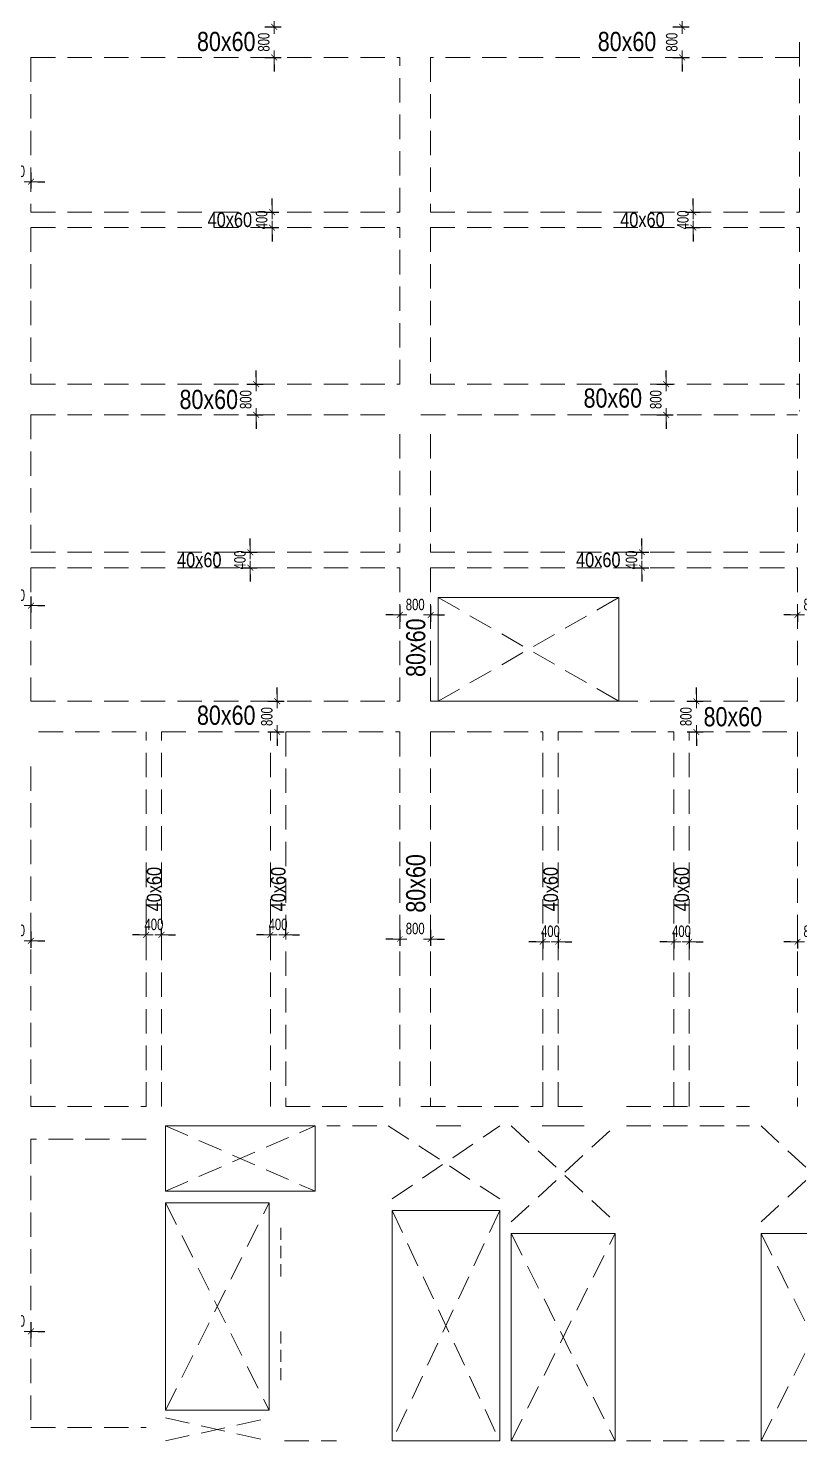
# Model space of a CAD drawing. Header units: millimetres. Extents: x 40 to 217000, y 40 to 90716.
# Drawn here: x 140685 to 160753, y 19350 to 56357 of the extents above; entities that cross this region are included whole.
import ezdxf
from ezdxf.enums import TextEntityAlignment as Align

# ---------------------------------------------------------------- set-up
doc = ezdxf.new("R2010")
doc.units = ezdxf.units.MM
doc.header["$MEASUREMENT"] = 0
doc.header["$PDMODE"] = 1
doc.linetypes.add('DASHED2', pattern=[9.525, 6.35, -3.175])
doc.linetypes.add('HIDDEN2', pattern=[4.7625, 3.175, -1.5875])
doc.layers.get('Defpoints').update_dxf_attribs({"lineweight": 9})
doc.layers.add('Kich thuoc dam diml', color=230, linetype='Continuous', plot=False)
doc.layers.add('NDC. KT Dam', color=42, linetype='Continuous')
for name, color, linetype, lineweight in [('NDC_S_BEAM', 3, 'HIDDEN2', 20), ('NDC_S_DIM', 1, 'Continuous', 15), ('NDC_S_OPENING', 9, 'DASHED2', 13), ('NDC_S_SLAB', 2, 'Continuous', 20)]:
    doc.layers.add(name, color=color, linetype=linetype, lineweight=lineweight)
doc.styles.add('ARIAL', font='arial.ttf', dxfattribs={"width": 0.8})
doc.styles.add('NDC_DIM', font='', dxfattribs={"width": 0.75})
doc.styles.get('NDC_DIM').set_extended_font_data('Dotum')
doc.dimstyles.new('NDC_dim_100', dxfattribs={"dimscale": 120, "dimtxt": 2.5, "dimasz": 1.5, "dimexe": 1.5, "dimexo": 2.5, "dimgap": 1, "dimtad": 1, "dimdec": 0, "dimzin": 0, "dimdsep": 46, "dimtxsty": 'NDC_DIM', "dimblk": 'DIMMARK', "dimcen": 0.09, "dimdle": 1.2, "dimclrd": 1, "dimclre": 1, "dimclrt": 3, "dimadec": 0, "dimazin": 0, "dimtfac": 1, "dimtdec": 0, "dimtix": 1, "dimtofl": 0, "dimtmove": 0, "dimatfit": 3, "dimfxl": 0, "dimtolj": 1, "dimtzin": 0, "dimarcsym": 0})

# ---------------------------------------------------------------- blocks, each defined once
blk = doc.blocks.new('DIMMARK')
at = {"layer": 'NDC_S_DIM', "color": 1}
blk.add_line((-1.5, 0), (1, 0), dxfattribs=at)
at = {"layer": 'NDC_S_DIM', "color": 2, "const_width": 0.1}
blk.add_lwpolyline([(-0.42, -0.42), (0.42, 0.42)], dxfattribs=at)
blk = doc.blocks.new('*D1630')
at = {"layer": 'Defpoints', "color": 0, "transparency": 16777216}
for p in [(146449, 38850), (147159, 38850), (146449, 38050)]:
    blk.add_point(p, dxfattribs=at)
at = {"layer": 'Kich thuoc dam diml', "color": 1, "lineweight": -2, "transparency": 16777216}
for p, q in [((147159, 39030), (147159, 39210)), ((146919, 38850), (147339, 38850)), ((146919, 38050), (147339, 38050)), ((147159, 37870), (147159, 37690))]:
    blk.add_line(p, q, dxfattribs=at)
at = {"layer": 'Kich thuoc dam diml', "color": 1, "lineweight": -2, "transparency": 16777216, "xscale": 180, "yscale": 180, "zscale": 180}
for p, rotation in [((147159, 38850), 270), ((147159, 38050), 90)]:
    blk.add_blockref('DIMMARK', p, dxfattribs=dict(at, rotation=rotation))
at = {"layer": 'Kich thuoc dam diml', "color": 3, "transparency": 16777216, "insert": (146889, 38450), "char_height": 300, "attachment_point": 5, "rotation": 90, "style": 'NDC_DIM'}
blk.add_mtext('\\A1;800', dxfattribs=at)
blk = doc.blocks.new('*D1631')
at = {"layer": 'Defpoints', "color": 0, "transparency": 16777216}
for p in [(157357, 38850), (158067, 38850), (157357, 38050)]:
    blk.add_point(p, dxfattribs=at)
at = {"layer": 'Kich thuoc dam diml', "color": 1, "lineweight": -2, "transparency": 16777216}
for p, q in [((158067, 39030), (158067, 39210)), ((157827, 38850), (158247, 38850)), ((157827, 38050), (158247, 38050)), ((158067, 37870), (158067, 37690))]:
    blk.add_line(p, q, dxfattribs=at)
at = {"layer": 'Kich thuoc dam diml', "color": 1, "lineweight": -2, "transparency": 16777216, "xscale": 180, "yscale": 180, "zscale": 180}
for p, rotation in [((158067, 38850), 270), ((158067, 38050), 90)]:
    blk.add_blockref('DIMMARK', p, dxfattribs=dict(at, rotation=rotation))
at = {"layer": 'Kich thuoc dam diml', "color": 3, "transparency": 16777216, "insert": (157797, 38450), "char_height": 300, "attachment_point": 5, "rotation": 90, "style": 'NDC_DIM'}
blk.add_mtext('\\A1;800', dxfattribs=at)
blk = doc.blocks.new('*D1647')
at = {"layer": 'Defpoints', "color": 0, "transparency": 16777216}
for p in [(145692, 47100), (146610, 47100), (145692, 46300)]:
    blk.add_point(p, dxfattribs=at)
at = {"layer": 'Kich thuoc dam diml', "color": 1, "lineweight": -2, "transparency": 16777216}
for p, q in [((146610, 47280), (146610, 47460)), ((146370, 47100), (146790, 47100)), ((146370, 46300), (146790, 46300)), ((146610, 46120), (146610, 45940))]:
    blk.add_line(p, q, dxfattribs=at)
at = {"layer": 'Kich thuoc dam diml', "color": 1, "lineweight": -2, "transparency": 16777216, "xscale": 180, "yscale": 180, "zscale": 180}
for p, rotation in [((146610, 47100), 270), ((146610, 46300), 90)]:
    blk.add_blockref('DIMMARK', p, dxfattribs=dict(at, rotation=rotation))
at = {"layer": 'Kich thuoc dam diml', "color": 3, "transparency": 16777216, "insert": (146340, 46700), "char_height": 300, "attachment_point": 5, "rotation": 90, "style": 'NDC_DIM'}
blk.add_mtext('\\A1;800', dxfattribs=at)
blk = doc.blocks.new('*D1648')
at = {"layer": 'Defpoints', "color": 0, "transparency": 16777216}
for p in [(156364, 47100), (157282, 47100), (156364, 46300), (128673, 19600), (129913, 19600), (129030, 18800)]:
    blk.add_point(p, dxfattribs=at)
at = {"layer": 'Kich thuoc dam diml', "color": 1, "lineweight": -2, "transparency": 16777216}
for p, q in [((157282, 47280), (157282, 47460)), ((157042, 47100), (157462, 47100)), ((157042, 46300), (157462, 46300)), ((157282, 46120), (157282, 45940)), ((129913, 19780), (129913, 19960)), ((129673, 19600), (130093, 19600)), ((129673, 18800), (130093, 18800)), ((129913, 18620), (129913, 18440))]:
    blk.add_line(p, q, dxfattribs=at)
at = {"layer": 'Kich thuoc dam diml', "color": 1, "lineweight": -2, "transparency": 16777216, "xscale": 180, "yscale": 180, "zscale": 180}
for p, rotation in [((157282, 47100), 270), ((157282, 46300), 90), ((129913, 19600), 270), ((129913, 18800), 90)]:
    blk.add_blockref('DIMMARK', p, dxfattribs=dict(at, rotation=rotation))
at = {"layer": 'Kich thuoc dam diml', "color": 3, "transparency": 16777216, "char_height": 300, "attachment_point": 5, "rotation": 90, "style": 'NDC_DIM'}
for insert in [(157012, 46700), (129643, 19200)]:
    blk.add_mtext('\\A1;800', dxfattribs=dict(at, insert=insert))
blk = doc.blocks.new('*D1657')
at = {"layer": 'Defpoints', "color": 0, "transparency": 16777216}
for p in [(146251, 56400), (147081, 56400), (146251, 55600)]:
    blk.add_point(p, dxfattribs=at)
at = {"layer": 'Kich thuoc dam diml', "color": 1, "lineweight": -2, "transparency": 16777216}
for p, q in [((147081, 56580), (147081, 56760)), ((146841, 56400), (147261, 56400)), ((146841, 55600), (147261, 55600)), ((147081, 55420), (147081, 55240))]:
    blk.add_line(p, q, dxfattribs=at)
at = {"layer": 'Kich thuoc dam diml', "color": 1, "lineweight": -2, "transparency": 16777216, "xscale": 180, "yscale": 180, "zscale": 180}
for p, rotation in [((147081, 56400), 270), ((147081, 55600), 90)]:
    blk.add_blockref('DIMMARK', p, dxfattribs=dict(at, rotation=rotation))
at = {"layer": 'Kich thuoc dam diml', "color": 3, "transparency": 16777216, "insert": (146811, 56000), "char_height": 300, "attachment_point": 5, "rotation": 90, "style": 'NDC_DIM'}
blk.add_mtext('\\A1;800', dxfattribs=at)
blk = doc.blocks.new('*D1658')
at = {"layer": 'Defpoints', "color": 0, "transparency": 16777216}
for p in [(156868, 56400), (157698, 56400), (156868, 55600)]:
    blk.add_point(p, dxfattribs=at)
at = {"layer": 'Kich thuoc dam diml', "color": 1, "lineweight": -2, "transparency": 16777216}
for p, q in [((157698, 56580), (157698, 56760)), ((157458, 56400), (157878, 56400)), ((157458, 55600), (157878, 55600)), ((157698, 55420), (157698, 55240))]:
    blk.add_line(p, q, dxfattribs=at)
at = {"layer": 'Kich thuoc dam diml', "color": 1, "lineweight": -2, "transparency": 16777216, "xscale": 180, "yscale": 180, "zscale": 180}
for p, rotation in [((157698, 56400), 270), ((157698, 55600), 90)]:
    blk.add_blockref('DIMMARK', p, dxfattribs=dict(at, rotation=rotation))
at = {"layer": 'Kich thuoc dam diml', "color": 3, "transparency": 16777216, "insert": (157428, 56000), "char_height": 300, "attachment_point": 5, "rotation": 90, "style": 'NDC_DIM'}
blk.add_mtext('\\A1;800', dxfattribs=at)
blk = doc.blocks.new('*D1661')
at = {"layer": 'Defpoints', "color": 0, "transparency": 16777216}
for p in [(146518, 51575), (147025, 51575), (146518, 51175)]:
    blk.add_point(p, dxfattribs=at)
at = {"layer": 'Kich thuoc dam diml', "color": 1, "lineweight": -2, "transparency": 16777216}
for p, q in [((147025, 51755), (147025, 51935)), ((146818, 51575), (147205, 51575)), ((146818, 51175), (147205, 51175)), ((147025, 50995), (147025, 50815))]:
    blk.add_line(p, q, dxfattribs=at)
at = {"layer": 'Kich thuoc dam diml', "color": 1, "lineweight": -2, "transparency": 16777216, "xscale": 180, "yscale": 180, "zscale": 180}
for p, rotation in [((147025, 51575), 270), ((147025, 51175), 90)]:
    blk.add_blockref('DIMMARK', p, dxfattribs=dict(at, rotation=rotation))
at = {"layer": 'Kich thuoc dam diml', "color": 3, "transparency": 16777216, "insert": (146755, 51375), "char_height": 300, "attachment_point": 5, "rotation": 90, "style": 'NDC_DIM'}
blk.add_mtext('\\A1;400', dxfattribs=at)
blk = doc.blocks.new('*D1662')
at = {"layer": 'Defpoints', "color": 0, "transparency": 16777216}
for p in [(157481, 51575), (157988, 51575), (157481, 51175)]:
    blk.add_point(p, dxfattribs=at)
at = {"layer": 'Kich thuoc dam diml', "color": 1, "lineweight": -2, "transparency": 16777216}
for p, q in [((157988, 51755), (157988, 51935)), ((157781, 51575), (158168, 51575)), ((157781, 51175), (158168, 51175)), ((157988, 50995), (157988, 50815))]:
    blk.add_line(p, q, dxfattribs=at)
at = {"layer": 'Kich thuoc dam diml', "color": 1, "lineweight": -2, "transparency": 16777216, "xscale": 180, "yscale": 180, "zscale": 180}
for p, rotation in [((157988, 51575), 270), ((157988, 51175), 90)]:
    blk.add_blockref('DIMMARK', p, dxfattribs=dict(at, rotation=rotation))
at = {"layer": 'Kich thuoc dam diml', "color": 3, "transparency": 16777216, "insert": (157718, 51375), "char_height": 300, "attachment_point": 5, "rotation": 90, "style": 'NDC_DIM'}
blk.add_mtext('\\A1;400', dxfattribs=at)
blk = doc.blocks.new('*D1271')
at = {"layer": 'Defpoints', "color": 0, "transparency": 16777216}
for p in [(139950, 23203), (140750, 23203), (140750, 22451)]:
    blk.add_point(p, dxfattribs=at)
at = {"layer": 'Kich thuoc dam diml', "color": 1, "lineweight": -2, "transparency": 16777216}
for p, q in [((139950, 22691), (139950, 22271)), ((140750, 22691), (140750, 22271)), ((139770, 22451), (139590, 22451)), ((140930, 22451), (141110, 22451))]:
    blk.add_line(p, q, dxfattribs=at)
at = {"layer": 'Kich thuoc dam diml', "color": 1, "lineweight": -2, "transparency": 16777216, "xscale": 180, "yscale": 180, "zscale": 180}
blk.add_blockref('DIMMARK', (139950, 22451), dxfattribs=at)
at = {"layer": 'Kich thuoc dam diml', "color": 1, "lineweight": -2, "transparency": 16777216, "xscale": 180, "yscale": 180, "zscale": 180, "rotation": 180}
blk.add_blockref('DIMMARK', (140750, 22451), dxfattribs=at)
at = {"layer": 'Kich thuoc dam diml', "color": 3, "transparency": 16777216, "insert": (140350, 22721), "char_height": 300, "attachment_point": 5, "style": 'NDC_DIM'}
blk.add_mtext('\\A1;800', dxfattribs=at)
blk = doc.blocks.new('*D1272')
at = {"layer": 'Defpoints', "color": 0, "transparency": 16777216}
for p in [(139950, 33367), (140750, 33367), (140750, 32615)]:
    blk.add_point(p, dxfattribs=at)
at = {"layer": 'Kich thuoc dam diml', "color": 1, "lineweight": -2, "transparency": 16777216}
for p, q in [((139770, 32615), (139590, 32615)), ((139950, 32855), (139950, 32435)), ((140750, 32855), (140750, 32435)), ((140930, 32615), (141110, 32615))]:
    blk.add_line(p, q, dxfattribs=at)
at = {"layer": 'Kich thuoc dam diml', "color": 1, "lineweight": -2, "transparency": 16777216, "xscale": 180, "yscale": 180, "zscale": 180}
blk.add_blockref('DIMMARK', (139950, 32615), dxfattribs=at)
at = {"layer": 'Kich thuoc dam diml', "color": 1, "lineweight": -2, "transparency": 16777216, "xscale": 180, "yscale": 180, "zscale": 180, "rotation": 180}
blk.add_blockref('DIMMARK', (140750, 32615), dxfattribs=at)
at = {"layer": 'Kich thuoc dam diml', "color": 3, "transparency": 16777216, "insert": (140350, 32885), "char_height": 300, "attachment_point": 5, "style": 'NDC_DIM'}
blk.add_mtext('\\A1;800', dxfattribs=at)
blk = doc.blocks.new('*D1273')
at = {"layer": 'Defpoints', "color": 0, "transparency": 16777216}
for p in [(139950, 42090), (140750, 42090), (140750, 41338)]:
    blk.add_point(p, dxfattribs=at)
at = {"layer": 'Kich thuoc dam diml', "color": 1, "lineweight": -2, "transparency": 16777216}
for p, q in [((139950, 41578), (139950, 41158)), ((140750, 41578), (140750, 41158)), ((139770, 41338), (139590, 41338)), ((140930, 41338), (141110, 41338))]:
    blk.add_line(p, q, dxfattribs=at)
at = {"layer": 'Kich thuoc dam diml', "color": 1, "lineweight": -2, "transparency": 16777216, "xscale": 180, "yscale": 180, "zscale": 180}
blk.add_blockref('DIMMARK', (139950, 41338), dxfattribs=at)
at = {"layer": 'Kich thuoc dam diml', "color": 1, "lineweight": -2, "transparency": 16777216, "xscale": 180, "yscale": 180, "zscale": 180, "rotation": 180}
blk.add_blockref('DIMMARK', (140750, 41338), dxfattribs=at)
at = {"layer": 'Kich thuoc dam diml', "color": 3, "transparency": 16777216, "insert": (140350, 41608), "char_height": 300, "attachment_point": 5, "style": 'NDC_DIM'}
blk.add_mtext('\\A1;800', dxfattribs=at)
blk = doc.blocks.new('*D1283')
at = {"layer": 'Defpoints', "color": 0, "transparency": 16777216}
for p in [(139950, 53121), (140750, 53121), (140750, 52369)]:
    blk.add_point(p, dxfattribs=at)
at = {"layer": 'Kich thuoc dam diml', "color": 1, "lineweight": -2, "transparency": 16777216}
for p, q in [((139950, 52609), (139950, 52189)), ((140750, 52609), (140750, 52189)), ((139770, 52369), (139590, 52369)), ((140930, 52369), (141110, 52369))]:
    blk.add_line(p, q, dxfattribs=at)
at = {"layer": 'Kich thuoc dam diml', "color": 1, "lineweight": -2, "transparency": 16777216, "xscale": 180, "yscale": 180, "zscale": 180}
blk.add_blockref('DIMMARK', (139950, 52369), dxfattribs=at)
at = {"layer": 'Kich thuoc dam diml', "color": 1, "lineweight": -2, "transparency": 16777216, "xscale": 180, "yscale": 180, "zscale": 180, "rotation": 180}
blk.add_blockref('DIMMARK', (140750, 52369), dxfattribs=at)
at = {"layer": 'Kich thuoc dam diml', "color": 3, "transparency": 16777216, "insert": (140350, 52639), "char_height": 300, "attachment_point": 5, "style": 'NDC_DIM'}
blk.add_mtext('\\A1;800', dxfattribs=at)
blk = doc.blocks.new('*D1288')
at = {"layer": 'Defpoints', "color": 0, "transparency": 16777216}
for p in [(144150, 32770), (143750, 32513), (144150, 32513)]:
    blk.add_point(p, dxfattribs=at)
at = {"layer": 'Kich thuoc dam diml', "color": 1, "lineweight": -2, "transparency": 16777216}
for p, q in [((143750, 32770), (143750, 32950)), ((144150, 32770), (144150, 32950)), ((143570, 32770), (143390, 32770)), ((144330, 32770), (144510, 32770))]:
    blk.add_line(p, q, dxfattribs=at)
at = {"layer": 'Kich thuoc dam diml', "color": 1, "lineweight": -2, "transparency": 16777216, "xscale": 180, "yscale": 180, "zscale": 180}
blk.add_blockref('DIMMARK', (143750, 32770), dxfattribs=at)
at = {"layer": 'Kich thuoc dam diml', "color": 1, "lineweight": -2, "transparency": 16777216, "xscale": 180, "yscale": 180, "zscale": 180, "rotation": 180}
blk.add_blockref('DIMMARK', (144150, 32770), dxfattribs=at)
at = {"layer": 'Kich thuoc dam diml', "color": 3, "transparency": 16777216, "insert": (143950, 33040), "char_height": 300, "attachment_point": 5, "style": 'NDC_DIM'}
blk.add_mtext('\\A1;400', dxfattribs=at)
blk = doc.blocks.new('*D1289')
at = {"layer": 'Defpoints', "color": 0, "transparency": 16777216}
for p in [(147380, 32770), (146980, 32513), (147380, 32513)]:
    blk.add_point(p, dxfattribs=at)
at = {"layer": 'Kich thuoc dam diml', "color": 1, "lineweight": -2, "transparency": 16777216}
for p, q in [((146980, 32770), (146980, 32950)), ((147380, 32770), (147380, 32950)), ((146800, 32770), (146620, 32770)), ((147560, 32770), (147740, 32770))]:
    blk.add_line(p, q, dxfattribs=at)
at = {"layer": 'Kich thuoc dam diml', "color": 1, "lineweight": -2, "transparency": 16777216, "xscale": 180, "yscale": 180, "zscale": 180}
blk.add_blockref('DIMMARK', (146980, 32770), dxfattribs=at)
at = {"layer": 'Kich thuoc dam diml', "color": 1, "lineweight": -2, "transparency": 16777216, "xscale": 180, "yscale": 180, "zscale": 180, "rotation": 180}
blk.add_blockref('DIMMARK', (147380, 32770), dxfattribs=at)
at = {"layer": 'Kich thuoc dam diml', "color": 3, "transparency": 16777216, "insert": (147180, 33040), "char_height": 300, "attachment_point": 5, "style": 'NDC_DIM'}
blk.add_mtext('\\A1;400', dxfattribs=at)
blk = doc.blocks.new('*D1274')
at = {"layer": 'Defpoints', "color": 0, "transparency": 16777216}
for p in [(150350, 34169), (151150, 34169), (151150, 32662)]:
    blk.add_point(p, dxfattribs=at)
at = {"layer": 'Kich thuoc dam diml', "color": 1, "lineweight": -2, "transparency": 16777216}
for p, q in [((150170, 32662), (149990, 32662)), ((150350, 32902), (150350, 32482)), ((151150, 32902), (151150, 32482)), ((151330, 32662), (151510, 32662))]:
    blk.add_line(p, q, dxfattribs=at)
at = {"layer": 'Kich thuoc dam diml', "color": 1, "lineweight": -2, "transparency": 16777216, "xscale": 180, "yscale": 180, "zscale": 180}
blk.add_blockref('DIMMARK', (150350, 32662), dxfattribs=at)
at = {"layer": 'Kich thuoc dam diml', "color": 1, "lineweight": -2, "transparency": 16777216, "xscale": 180, "yscale": 180, "zscale": 180, "rotation": 180}
blk.add_blockref('DIMMARK', (151150, 32662), dxfattribs=at)
at = {"layer": 'Kich thuoc dam diml', "color": 3, "transparency": 16777216, "insert": (150750, 32932), "char_height": 300, "attachment_point": 5, "style": 'NDC_DIM'}
blk.add_mtext('\\A1;800', dxfattribs=at)
blk = doc.blocks.new('*D1275')
at = {"layer": 'Defpoints', "color": 0, "transparency": 16777216}
for p in [(150350, 42602), (151150, 42602), (151150, 41095)]:
    blk.add_point(p, dxfattribs=at)
at = {"layer": 'Kich thuoc dam diml', "color": 1, "lineweight": -2, "transparency": 16777216}
for p, q in [((150170, 41095), (149990, 41095)), ((150350, 41335), (150350, 40915)), ((151150, 41335), (151150, 40915)), ((151330, 41095), (151510, 41095))]:
    blk.add_line(p, q, dxfattribs=at)
at = {"layer": 'Kich thuoc dam diml', "color": 1, "lineweight": -2, "transparency": 16777216, "xscale": 180, "yscale": 180, "zscale": 180}
blk.add_blockref('DIMMARK', (150350, 41095), dxfattribs=at)
at = {"layer": 'Kich thuoc dam diml', "color": 1, "lineweight": -2, "transparency": 16777216, "xscale": 180, "yscale": 180, "zscale": 180, "rotation": 180}
blk.add_blockref('DIMMARK', (151150, 41095), dxfattribs=at)
at = {"layer": 'Kich thuoc dam diml', "color": 3, "transparency": 16777216, "insert": (150750, 41365), "char_height": 300, "attachment_point": 5, "style": 'NDC_DIM'}
blk.add_mtext('\\A1;800', dxfattribs=at)
blk = doc.blocks.new('*D1282')
at = {"layer": 'Defpoints', "color": 0, "transparency": 16777216}
for p in [(160700, 41454), (161500, 41454), (161500, 41096)]:
    blk.add_point(p, dxfattribs=at)
at = {"layer": 'Kich thuoc dam diml', "color": 1, "lineweight": -2, "transparency": 16777216}
for p, q in [((160520, 41096), (160340, 41096)), ((160700, 41154), (160700, 40916)), ((161500, 41154), (161500, 40916)), ((161680, 41096), (161860, 41096))]:
    blk.add_line(p, q, dxfattribs=at)
at = {"layer": 'Kich thuoc dam diml', "color": 1, "lineweight": -2, "transparency": 16777216, "xscale": 180, "yscale": 180, "zscale": 180}
blk.add_blockref('DIMMARK', (160700, 41096), dxfattribs=at)
at = {"layer": 'Kich thuoc dam diml', "color": 1, "lineweight": -2, "transparency": 16777216, "xscale": 180, "yscale": 180, "zscale": 180, "rotation": 180}
blk.add_blockref('DIMMARK', (161500, 41096), dxfattribs=at)
at = {"layer": 'Kich thuoc dam diml', "color": 3, "transparency": 16777216, "insert": (161100, 41366), "char_height": 300, "attachment_point": 5, "style": 'NDC_DIM'}
blk.add_mtext('\\A1;800', dxfattribs=at)
blk = doc.blocks.new('*D1292')
at = {"layer": 'Defpoints', "color": 0, "transparency": 16777216}
for p in [(160700, 32950.19486), (161500, 32950.19486), (161500, 32592.00146)]:
    blk.add_point(p, dxfattribs=at)
at = {"layer": 'Kich thuoc dam diml', "color": 1, "lineweight": -2, "transparency": 16777216}
for p, q in [((160520, 32592.00146), (160340, 32592.00146)), ((160700, 32650.19486), (160700, 32412.00146)), ((161500, 32650.19486), (161500, 32412.00146)), ((161680, 32592.00146), (161860, 32592.00146))]:
    blk.add_line(p, q, dxfattribs=at)
at = {"layer": 'Kich thuoc dam diml', "color": 1, "lineweight": -2, "transparency": 16777216, "xscale": 180, "yscale": 180, "zscale": 180}
blk.add_blockref('DIMMARK', (160700, 32592.00146), dxfattribs=at)
at = {"layer": 'Kich thuoc dam diml', "color": 1, "lineweight": -2, "transparency": 16777216, "xscale": 180, "yscale": 180, "zscale": 180, "rotation": 180}
blk.add_blockref('DIMMARK', (161500, 32592.00146), dxfattribs=at)
at = {"layer": 'Kich thuoc dam diml', "color": 3, "transparency": 16777216, "insert": (161100, 32862.00146), "char_height": 300, "attachment_point": 5, "style": 'NDC_DIM'}
blk.add_mtext('\\A1;800', dxfattribs=at)
blk = doc.blocks.new('*D1294')
at = {"layer": 'Defpoints', "color": 0, "transparency": 16777216}
for p in [(145871, 42725), (146459, 42725), (145871, 42325)]:
    blk.add_point(p, dxfattribs=at)
at = {"layer": 'Kich thuoc dam diml', "color": 1, "lineweight": -2, "transparency": 16777216}
for p, q in [((146459, 42905), (146459, 43085)), ((146219, 42725), (146639, 42725)), ((146219, 42325), (146639, 42325)), ((146459, 42145), (146459, 41965))]:
    blk.add_line(p, q, dxfattribs=at)
at = {"layer": 'Kich thuoc dam diml', "color": 1, "lineweight": -2, "transparency": 16777216, "xscale": 180, "yscale": 180, "zscale": 180}
for p, rotation in [((146459, 42725), 270), ((146459, 42325), 90)]:
    blk.add_blockref('DIMMARK', p, dxfattribs=dict(at, rotation=rotation))
at = {"layer": 'Kich thuoc dam diml', "color": 3, "transparency": 16777216, "insert": (146189, 42525), "char_height": 300, "attachment_point": 5, "rotation": 90, "style": 'NDC_DIM'}
blk.add_mtext('\\A1;400', dxfattribs=at)
blk = doc.blocks.new('*D1295')
at = {"layer": 'Defpoints', "color": 0, "transparency": 16777216}
for p in [(156061, 42725), (156649, 42725), (156061, 42325)]:
    blk.add_point(p, dxfattribs=at)
at = {"layer": 'Kich thuoc dam diml', "color": 1, "lineweight": -2, "transparency": 16777216}
for p, q in [((156649, 42905), (156649, 43085)), ((156409, 42725), (156829, 42725)), ((156409, 42325), (156829, 42325)), ((156649, 42145), (156649, 41965))]:
    blk.add_line(p, q, dxfattribs=at)
at = {"layer": 'Kich thuoc dam diml', "color": 1, "lineweight": -2, "transparency": 16777216, "xscale": 180, "yscale": 180, "zscale": 180}
for p, rotation in [((156649, 42725), 270), ((156649, 42325), 90)]:
    blk.add_blockref('DIMMARK', p, dxfattribs=dict(at, rotation=rotation))
at = {"layer": 'Kich thuoc dam diml', "color": 3, "transparency": 16777216, "insert": (156379, 42525), "char_height": 300, "attachment_point": 5, "rotation": 90, "style": 'NDC_DIM'}
blk.add_mtext('\\A1;400', dxfattribs=at)
blk = doc.blocks.new('*D1326')
at = {"layer": 'Defpoints', "color": 0, "transparency": 16777216}
for p in [(157480, 33149), (157880, 33149), (157880, 32592)]:
    blk.add_point(p, dxfattribs=at)
at = {"layer": 'Kich thuoc dam diml', "color": 1, "lineweight": -2, "transparency": 16777216}
for p, q in [((157300, 32592), (157120, 32592)), ((157480, 32832), (157480, 32412)), ((157880, 32832), (157880, 32412)), ((158060, 32592), (158240, 32592))]:
    blk.add_line(p, q, dxfattribs=at)
at = {"layer": 'Kich thuoc dam diml', "color": 1, "lineweight": -2, "transparency": 16777216, "xscale": 180, "yscale": 180, "zscale": 180}
blk.add_blockref('DIMMARK', (157480, 32592), dxfattribs=at)
at = {"layer": 'Kich thuoc dam diml', "color": 1, "lineweight": -2, "transparency": 16777216, "xscale": 180, "yscale": 180, "zscale": 180, "rotation": 180}
blk.add_blockref('DIMMARK', (157880, 32592), dxfattribs=at)
at = {"layer": 'Kich thuoc dam diml', "color": 3, "transparency": 16777216, "insert": (157680, 32862), "char_height": 300, "attachment_point": 5, "style": 'NDC_DIM'}
blk.add_mtext('\\A1;400', dxfattribs=at)
blk = doc.blocks.new('*D1327')
at = {"layer": 'Defpoints', "color": 0, "transparency": 16777216}
for p in [(154070, 33149), (154470, 33149), (154470, 32592)]:
    blk.add_point(p, dxfattribs=at)
at = {"layer": 'Kich thuoc dam diml', "color": 1, "lineweight": -2, "transparency": 16777216}
for p, q in [((153890, 32592), (153710, 32592)), ((154070, 32832), (154070, 32412)), ((154470, 32832), (154470, 32412)), ((154650, 32592), (154830, 32592))]:
    blk.add_line(p, q, dxfattribs=at)
at = {"layer": 'Kich thuoc dam diml', "color": 1, "lineweight": -2, "transparency": 16777216, "xscale": 180, "yscale": 180, "zscale": 180}
blk.add_blockref('DIMMARK', (154070, 32592), dxfattribs=at)
at = {"layer": 'Kich thuoc dam diml', "color": 1, "lineweight": -2, "transparency": 16777216, "xscale": 180, "yscale": 180, "zscale": 180, "rotation": 180}
blk.add_blockref('DIMMARK', (154470, 32592), dxfattribs=at)
at = {"layer": 'Kich thuoc dam diml', "color": 3, "transparency": 16777216, "insert": (154270, 32862), "char_height": 300, "attachment_point": 5, "style": 'NDC_DIM'}
blk.add_mtext('\\A1;400', dxfattribs=at)

msp = doc.modelspace()

# ---------------------------------------------------------------- linework, layer by layer
at = {"layer": 'NDC_S_BEAM', "ltscale": 200}
for p, q in [((160750, 56000), (160750, 51575)), ((140750, 55600), (150350, 55600)), ((140750, 55600), (140750, 51575)), ((151150, 55600), (151150, 51575)), ((140750, 51575), (150350, 51575)), ((151150, 51575), (160750, 51575)), ((140750, 51175), (140750, 47100)), ((140750, 51175), (150350, 51175)), ((150350, 47100), (150350, 51175)), ((151150, 51175), (160750, 51175)), ((151150, 51175), (151150, 47100)), ((160750, 51175), (160750, 46400)), ((140750, 47100), (150350, 47100)), ((151150, 47100), (160750, 47100)), ((140750, 46300), (140750, 42725)), ((150350, 45800), (150350, 42725)), ((151150, 45800), (151150, 42725)), ((160700, 45800), (160700, 42725)), ((140750, 42725), (150350, 42725)), ((151150, 42725), (160700, 42725)), ((140750, 42325), (140750, 38850)), ((140750, 42325), (150350, 42325)), ((150350, 42325), (150350, 38850)), ((151150, 42325), (160700, 42325)), ((151150, 42325), (151150, 38850)), ((160700, 42325), (160700, 38850)), ((140750, 38850), (150350, 38850)), ((151150, 38850), (160700, 38850)), ((140950, 38050), (143750, 38050)), ((143750, 28300), (143750, 38050)), ((144150, 38050), (146980.3, 38050)), ((144150, 28300), (144150, 38050)), ((146980.3, 28300), (146980.3, 38050)), ((147380.3, 38050), (150350, 38050)), ((147380.3, 38050), (147380.3, 28300)), ((150350, 38050), (150350, 28300)), ((151150, 38050), (154069.7, 38050)), ((151150, 38050), (151150, 28300)), ((154069.7, 28300), (154069.7, 38050)), ((154469.7, 38050), (157479.8, 38050)), ((154469.7, 28300), (154469.7, 38050)), ((157479.8, 28300), (157479.8, 38050)), ((157879.8, 28300), (157879.8, 38050)), ((157879.8, 38050), (160700, 38050)), ((160700, 38050), (160700, 28300)), ((140750, 37150), (140750, 28300)), ((140750, 28300), (143750, 28300)), ((147380.3, 28300), (150200, 28300)), ((156250, 28300), (159450, 28300)), ((149750, 27800), (148450, 27800)), ((151300, 27800), (152000, 27800)), ((156250, 27800), (159450, 27800)), ((140750, 27450), (140750, 19950)), ((143750, 27450), (140750, 27450)), ((140750, 19950), (143750, 19950)), ((147350, 19600), (148700, 19600)), ((156250, 19600), (159450, 19600))]:
    msp.add_line(p, q, dxfattribs=at)
at = {"layer": 'NDC_S_BEAM', "ltscale": 100}
for p, q in [((147250, 25150), (147250, 23750)), ((147250, 22450), (147250, 21050))]:
    msp.add_line(p, q, dxfattribs=at)
at = {"layer": 'NDC_S_BEAM', "ltscale": 200}
for points in [[(150350, 51575), (150350, 55600)], [(160750, 55600), (151150, 55600)], [(140750, 46300), (150200, 46300)], [(150900, 46300), (160700, 46300)], [(150900, 28300), (154069.7, 28300)], [(154469.7, 28300), (155150, 28300)]]:
    msp.add_lwpolyline(points, dxfattribs=at)
at = {"layer": 'NDC_S_OPENING', "ltscale": 100}
for p, q in [((151350, 38850), (156050, 41550)), ((151350, 41550), (156050, 38850)), ((144250.3, 27800), (148150.3, 26100)), ((144250.3, 26100), (148150.3, 27800)), ((150050.3, 27800), (152950.3, 25900)), ((150150.3, 25900), (152950.3, 27800)), ((153250.3, 27800), (155950.3, 25300)), ((153250.3, 25300), (155950.3, 27800)), ((159750.3, 27800), (162450.3, 25300)), ((159750.3, 25300), (162450.3, 27800)), ((144250.3, 25800), (146950.3, 20400)), ((144250.3, 20400), (146950.3, 25800)), ((152950, 25600), (150150, 19600)), ((150150, 25600), (152950, 19600)), ((153250.3, 25000), (155950.3, 19600)), ((153250.3, 19600), (155950.3, 25000)), ((159750.3, 25000), (162450.3, 19600)), ((159750.3, 19600), (162450.3, 25000)), ((144250, 19600), (146950, 20200)), ((144250.3, 20200), (146950.3, 19600))]:
    msp.add_line(p, q, dxfattribs=at)
at = {"layer": 'NDC_S_SLAB', "ltscale": 100}
msp.add_line((154050, 27800), (155150, 27800), dxfattribs=at)
at = {"layer": 'NDC_S_SLAB'}
msp.add_lwpolyline([(156050, 41550), (151350, 41550), (151350, 38850), (156050, 38850)], close=True, dxfattribs=at)
at = {"layer": 'NDC_S_SLAB', "ltscale": 100}
for points in [[(144250, 27800), (148150, 27800), (148150, 26100), (144250, 26100)], [(144250, 25800), (146950, 25800), (146950, 20400), (144250, 20400)], [(152950, 25600), (150150, 25600), (150150, 19600), (152950, 19600)], [(155950, 25000), (153250, 25000), (153250, 19600), (155950, 19600)], [(159750, 25000), (162450, 25000), (162450, 19600), (159750, 19600)], [(159750.3, 25000), (162450.3, 25000), (162450.3, 19600), (159750.3, 19600)]]:
    msp.add_lwpolyline(points, close=True, dxfattribs=at)

# ---------------------------------------------------------------- texts
at = {"layer": 'NDC. KT Dam', "style": 'ARIAL', "width": 0.8}
for s, height, p in [('80x60', 500, (145832.2, 56018.2)), ('80x60', 500, (156262.3, 56018.2)), ('40x60', 380, (145926.2, 51379.3)), ('40x60', 380, (156664, 51379.3)), ('80x60', 500, (145378, 46703.8)), ('80x60', 500, (155892.4, 46739.2)), ('40x60', 380, (145131.4, 42526.9)), ('40x60', 380, (155515, 42529)), ('80x60', 500, (145832.2, 38485.7)), ('80x60', 500, (159015.5, 38446.6))]:
    msp.add_text(s, height=height, dxfattribs=at).set_placement(p, align=Align.MIDDLE_CENTER)
for s, height, p in [('80x60', 500, (150762.8, 40243.1)), ('80x60', 500, (150762.8, 34108.5)), ('40x60', 380, (143955, 33959.4)), ('40x60', 380, (147185.4, 33959.4)), ('40x60', 380, (154274.7, 33959.4)), ('40x60', 380, (157684.9, 33959.4))]:
    msp.add_text(s, height=height, rotation=90, dxfattribs=at).set_placement(p, align=Align.MIDDLE_CENTER)

# ---------------------------------------------------------------- dimensions: what is measured, and where the dimension line sits
at = {"layer": 'Kich thuoc dam diml'}
for base, p1, p2, picture, middle in [((147081.2, 56400), (146250.9, 55600), (146250.9, 56400), '*D1657', (146811.2, 56000)), ((157698.1, 56400), (156867.8, 55600), (156867.8, 56400), '*D1658', (157428.1, 56000)), ((147025, 51575), (146518.1, 51175), (146518.1, 51575), '*D1661', (146755, 51375)), ((157988.2, 51575), (157481.4, 51175), (157481.4, 51575), '*D1662', (157718.2, 51375)), ((157282.2, 47100), (156364.1, 46300), (156364.1, 47100), '*D1648', (157012.2, 46700)), ((146609.6, 47100), (145691.6, 46300), (145691.6, 47100), '*D1647', (146339.6, 46700)), ((146458.8, 42725), (145871.2, 42325), (145871.2, 42725), '*D1294', (146188.8, 42525)), ((156648.6, 42725), (156061, 42325), (156061, 42725), '*D1295', (156378.6, 42525)), ((147158.5, 38850), (146449.1, 38050), (146449.1, 38850), '*D1630', (146888.5, 38450)), ((158066.7, 38850), (157357.2, 38050), (157357.2, 38850), '*D1631', (157796.7, 38450))]:
    dim = msp.add_linear_dim(base=base, p1=p1, p2=p2, angle=90, dimstyle='NDC_dim_100', override={"dimfxl": 2}, dxfattribs=at)
    dim.commit()
    dim.dimension.update_dxf_attribs({"geometry": picture, "text_midpoint": middle})
for base, p1, p2, picture, middle in [((140750, 52368.6), (139950, 53120.5), (140750, 53120.5), '*D1283', (140350, 52638.6)), ((151150, 41094.9), (150350, 42602.2), (151150, 42602.2), '*D1275', (150750, 41364.9)), ((140750, 41338.4), (139950, 42090.2), (140750, 42090.2), '*D1273', (140350, 41608.4)), ((161500, 41095.6), (160700, 41453.7), (161500, 41453.7), '*D1282', (161100, 41365.6)), ((151150, 32662.2), (150350, 34169.5), (151150, 34169.5), '*D1274', (150750, 32932.2)), ((140750, 32614.9), (139950, 33366.8), (140750, 33366.8), '*D1272', (140350, 32884.9)), ((144150, 32770.2), (143750, 32513.4), (144150, 32513.4), '*D1288', (143950, 33040.2)), ((147380.3, 32770.2), (146980.3, 32513.4), (147380.3, 32513.4), '*D1289', (147180.3, 33040.2)), ((154469.7, 32592), (154069.7, 33148.9), (154469.7, 33148.9), '*D1327', (154269.7, 32862)), ((157879.8, 32592), (157479.8, 33148.9), (157879.8, 33148.9), '*D1326', (157679.8, 32862)), ((161500, 32592), (160700, 32950.2), (161500, 32950.2), '*D1292', (161100, 32862)), ((140750, 22451.5), (139950, 23203.4), (140750, 23203.4), '*D1271', (140350, 22721.5))]:
    dim = msp.add_linear_dim(base=base, p1=p1, p2=p2, dimstyle='NDC_dim_100', override={"dimfxl": 2}, dxfattribs=at)
    dim.commit()
    dim.dimension.update_dxf_attribs({"geometry": picture, "text_midpoint": middle})

doc.saveas('drawing.dxf')
